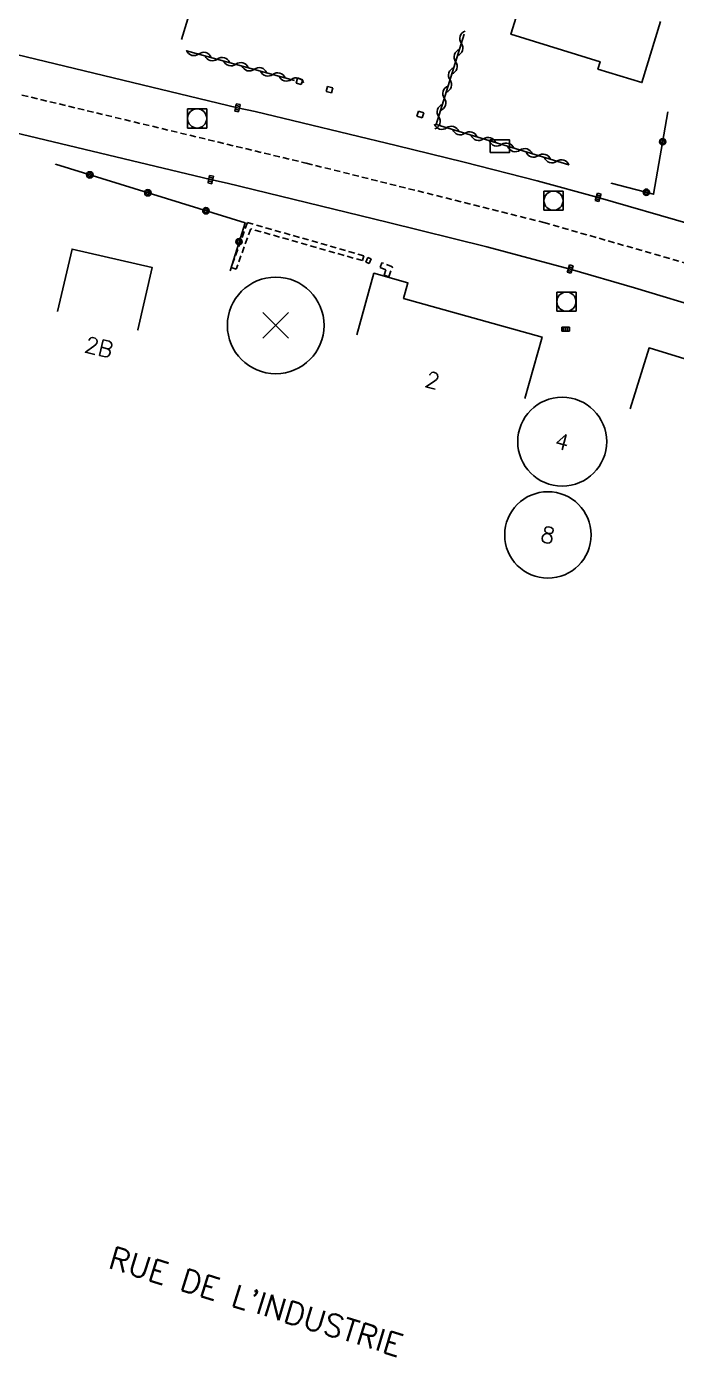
# Model space of a CAD drawing. Header units: millimetres. Extents: x 114000 to 115000, y 122000 to 123000.
# Drawn here: x 114857.4 to 114908.2, y 122325.2 to 122429.3 of the extents above; entities that cross this region are included whole.
import ezdxf
from ezdxf.enums import TextEntityAlignment as Align

# ---------------------------------------------------------------- set-up
doc = ezdxf.new("R2010")
doc.units = ezdxf.units.MM
doc.linetypes.add('DASHED', pattern=[0.75, 0.5, -0.25])
doc.layers.get('0').update_dxf_attribs({"linetype": 'CONTINUOUS'})
for name, color, linetype in [('W0001', 6, 'DASHED'), ('W0008', 7, 'CONTINUOUS'), ('W0100', 7, 'CONTINUOUS'), ('W0112', 1, 'DASHED'), ('W0310', 3, 'CONTINUOUS'), ('W0322', 7, 'CONTINUOUS'), ('W0400', 7, 'CONTINUOUS'), ('W0420', 7, 'CONTINUOUS'), ('W0989', 7, 'CONTINUOUS'), ('W0991', 7, 'CONTINUOUS'), ('W1102', 7, 'CONTINUOUS'), ('W1471', 7, 'CONTINUOUS')]:
    doc.layers.add(name, color=color, linetype=linetype)
doc.styles.get("Standard").update_dxf_attribs({"font": 'romans.shx', "width": 0.85})

# ---------------------------------------------------------------- blocks, each defined once
blk = doc.blocks.new('t322o')
at = {"color": 0, "linetype": 'Continuous'}
for radius in [0.25, 0.15]:
    blk.add_circle((0, 0), radius, dxfattribs=at)
blk = doc.blocks.new('t310o')
at = {"color": 0, "linetype": 'Continuous'}
for centre, start, end in [((-0.5, 0.38), 216.8699, 323.1304), ((0.5, -0.37), 36.8699, 143.1303)]:
    blk.add_arc(centre, 0.625, start, end, dxfattribs=at)
blk = doc.blocks.new('T400')
for p, q in [((-0.15, 0.3), (0.15, 0.3)), ((-0.15, -0.25), (-0.15, 0.3)), ((-0.15, 0.15), (0.15, 0.15)), ((-0.15, 0), (0.15, 0)), ((0.15, 0.3), (0.15, -0.25)), ((-0.15, -0.15), (0.15, -0.15)), ((-0.15, -0.25), (-0.15, -0.3)), ((-0.15, -0.3), (0.15, -0.3)), ((0.15, -0.3), (0.15, -0.25))]:
    blk.add_line(p, q)
blk = doc.blocks.new('T420')
for p, q in [((0.75, 0.75), (-0.75, 0.75)), ((-0.75, 0.75), (-0.75, -0.75)), ((0.75, 0.75), (0.75, -0.75)), ((0.75, -0.75), (-0.75, -0.75))]:
    blk.add_line(p, q)
blk.add_ellipse((0, 0), major_axis=(-0.53, 0.53), ratio=1, start_param=3.926991, end_param=10.210176)
blk = doc.blocks.new('T1471')
at = {"color": 0, "linetype": 'Continuous', "flags": 128}
blk.add_lwpolyline([(-0.75, -0.5), (-0.75, 0.5), (0.75, 0.5), (0.75, -0.5), (-0.75, -0.5)], dxfattribs=at)
blk = doc.blocks.new('t991o')
at = {"color": 0, "linetype": 'Continuous'}
for p, q in [((-1, 1), (1, -1)), ((-1, -1), (1, 1))]:
    blk.add_line(p, q, dxfattribs=at)

msp = doc.modelspace()

# ---------------------------------------------------------------- linework, layer by layer
at = {"layer": 'W0001'}
msp.add_lwpolyline([(114801.91, 122424.44), (114805.18, 122430.69), (114809.85, 122433.03), (114814.52, 122434.1), (114846.07, 122426.58), (114879.25, 122418.63), (114897.84, 122413.99), (114909.02, 122410.78), (114939.26, 122401.02), (114976.81, 122388.46), (115000, 122380.88)], dxfattribs=at)
at = {"layer": 'W0008'}
for points in [[(115000, 122383.81), (114994.58, 122385.57), (114972.95, 122392.92), (114952.16, 122399.87), (114941.02, 122403.6), (114930, 122407.27), (114920.66, 122410.33), (114909.32, 122413.85), (114902.09, 122415.95), (114897.31, 122417.24), (114891.6, 122418.71), (114886.3, 122420.01), (114875.27, 122422.67), (114873.88, 122422.96), (114850.61, 122428.56)], [(114848.33, 122422.96), (114871.78, 122417.34), (114873.07, 122417.05), (114885.58, 122414.01), (114893.39, 122412.07), (114899.9, 122410.34), (114904.93, 122408.86), (114910.8, 122407.09), (114916.57, 122405.39), (114922.42, 122403.44), (114927.89, 122401.67), (114941.6, 122397.07), (114953.75, 122393), (114970.53, 122387.42), (114976.81, 122385.31), (114992.76, 122380.01), (115000, 122377.59)]]:
    msp.add_lwpolyline(points, dxfattribs=at)
at = {"layer": 'W0100'}
for points in [[(114906.98, 122429.72), (114905.52, 122424.94), (114902.08, 122425.99), (114902.25, 122426.57), (114895.27, 122428.72), (114896.75, 122433.5)], [(114859.81, 122407.03), (114860.94, 122411.9), (114867.21, 122410.45), (114866.09, 122405.57), (114866.09, 122405.57), (114866.09, 122405.57), (114866.09, 122405.57), (114866.09, 122405.57), (114866.09, 122405.57), (114866.09, 122405.57), (114866.09, 122405.57), (114866.09, 122405.57), (114866.09, 122405.57), (114866.09, 122405.57), (114866.09, 122405.57), (114866.09, 122405.57), (114866.09, 122405.57), (114866.09, 122405.57), (114866.09, 122405.57), (114866.09, 122405.57), (114866.09, 122405.57), (114866.09, 122405.57), (114866.09, 122405.57), (114866.09, 122405.57), (114866.09, 122405.57), (114866.09, 122405.57), (114866.09, 122405.57), (114866.09, 122405.57), (114866.09, 122405.57), (114866.09, 122405.57), (114866.09, 122405.57), (114866.09, 122405.57), (114866.09, 122405.57), (114866.09, 122405.57), (114866.09, 122405.57), (114866.09, 122405.57), (114866.09, 122405.57), (114866.09, 122405.57), (114866.09, 122405.57), (114866.09, 122405.57), (114866.09, 122405.57), (114866.09, 122405.57), (114866.09, 122405.57), (114866.09, 122405.57), (114866.09, 122405.57), (114866.09, 122405.57), (114866.09, 122405.57), (114866.09, 122405.57), (114866.09, 122405.57), (114866.09, 122405.57), (114866.09, 122405.57), (114866.09, 122405.57), (114866.09, 122405.57), (114866.09, 122405.57), (114866.09, 122405.57), (114866.09, 122405.57), (114866.09, 122405.57), (114866.09, 122405.57), (114866.09, 122405.57), (114866.09, 122405.57), (114866.09, 122405.57), (114866.09, 122405.57), (114866.09, 122405.57), (114866.09, 122405.57), (114866.09, 122405.57), (114866.09, 122405.57), (114866.09, 122405.57), (114866.09, 122405.57), (114866.09, 122405.57), (114866.09, 122405.57), (114866.09, 122405.57), (114866.09, 122405.57), (114866.09, 122405.57), (114866.09, 122405.57), (114866.09, 122405.57), (114866.09, 122405.57), (114866.09, 122405.57), (114866.09, 122405.57), (114866.09, 122405.57), (114866.09, 122405.57), (114866.09, 122405.57), (114866.09, 122405.57), (114866.09, 122405.57), (114866.09, 122405.57), (114866.09, 122405.57), (114866.09, 122405.57), (114866.09, 122405.57), (114866.09, 122405.57), (114866.09, 122405.57), (114866.09, 122405.57), (114866.09, 122405.57), (114866.09, 122405.57), (114866.09, 122405.57), (114866.09, 122405.57), (114866.09, 122405.57), (114866.09, 122405.57), (114866.09, 122405.57), (114866.09, 122405.57), (114866.09, 122405.57), (114866.09, 122405.57), (114866.09, 122405.57), (114866.09, 122405.57), (114866.09, 122405.57), (114866.09, 122405.57), (114866.09, 122405.57), (114866.09, 122405.57), (114866.09, 122405.57), (114866.09, 122405.57), (114866.09, 122405.57), (114866.09, 122405.57), (114866.09, 122405.57), (114866.09, 122405.57), (114866.09, 122405.57), (114866.09, 122405.57), (114866.09, 122405.57), (114866.09, 122405.57), (114866.09, 122405.57), (114866.09, 122405.57), (114866.09, 122405.57), (114866.09, 122405.57)], [(114883.21, 122405.19), (114884.55, 122410.01), (114887.21, 122409.26), (114886.87, 122408.04), (114897.71, 122405.01), (114896.36, 122400.2)], [(114904.61, 122399.4), (114906.08, 122404.17), (114912.35, 122402.24)]]:
    msp.add_lwpolyline(points, dxfattribs=at)
at = {"layer": 'W0112'}
for points in [[(114878.87, 122424.78), (114878.98, 122425.16), (114878.57, 122425.28), (114878.46, 122424.89), (114878.46, 122424.89), (114878.46, 122424.89), (114878.46, 122424.89), (114878.46, 122424.89), (114878.46, 122424.89), (114878.46, 122424.89), (114878.46, 122424.89), (114878.46, 122424.89), (114878.46, 122424.89), (114878.46, 122424.89), (114878.46, 122424.89), (114878.46, 122424.89), (114878.46, 122424.89), (114878.46, 122424.89), (114878.46, 122424.89), (114878.46, 122424.89), (114878.46, 122424.89), (114878.46, 122424.89), (114878.46, 122424.89), (114878.46, 122424.89), (114878.46, 122424.89), (114878.46, 122424.89), (114878.46, 122424.89), (114878.46, 122424.89), (114878.46, 122424.89), (114878.46, 122424.89), (114878.46, 122424.89), (114878.46, 122424.89), (114878.46, 122424.89), (114878.46, 122424.89), (114878.46, 122424.89), (114878.46, 122424.89), (114878.46, 122424.89), (114878.46, 122424.89), (114878.46, 122424.89), (114878.46, 122424.89), (114878.46, 122424.89), (114878.46, 122424.89), (114878.46, 122424.89), (114878.46, 122424.89), (114878.46, 122424.89), (114878.46, 122424.89), (114878.46, 122424.89), (114878.46, 122424.89), (114878.46, 122424.89), (114878.46, 122424.89), (114878.46, 122424.89), (114878.46, 122424.89), (114878.46, 122424.89), (114878.46, 122424.89), (114878.46, 122424.89), (114878.46, 122424.89), (114878.46, 122424.89), (114878.46, 122424.89), (114878.46, 122424.89), (114878.46, 122424.89), (114878.46, 122424.89), (114878.46, 122424.89), (114878.46, 122424.89), (114878.46, 122424.89), (114878.46, 122424.89), (114878.46, 122424.89), (114878.46, 122424.89), (114878.46, 122424.89), (114878.46, 122424.89), (114878.46, 122424.89), (114878.46, 122424.89), (114878.46, 122424.89), (114878.46, 122424.89), (114878.46, 122424.89), (114878.46, 122424.89), (114878.46, 122424.89), (114878.46, 122424.89), (114878.46, 122424.89), (114878.46, 122424.89), (114878.46, 122424.89), (114878.46, 122424.89), (114878.46, 122424.89), (114878.46, 122424.89), (114878.46, 122424.89), (114878.46, 122424.89), (114878.46, 122424.89), (114878.46, 122424.89), (114878.46, 122424.89), (114878.46, 122424.89), (114878.46, 122424.89), (114878.46, 122424.89), (114878.46, 122424.89), (114878.46, 122424.89), (114878.46, 122424.89), (114878.46, 122424.89), (114878.46, 122424.89), (114878.46, 122424.89), (114878.46, 122424.89), (114878.46, 122424.89), (114878.46, 122424.89), (114878.46, 122424.89), (114878.46, 122424.89), (114878.46, 122424.89), (114878.46, 122424.89), (114878.46, 122424.89), (114878.46, 122424.89), (114878.46, 122424.89), (114878.46, 122424.89), (114878.46, 122424.89), (114878.46, 122424.89), (114878.46, 122424.89), (114878.46, 122424.89), (114878.46, 122424.89), (114878.46, 122424.89), (114878.46, 122424.89), (114878.46, 122424.89), (114878.46, 122424.89), (114878.46, 122424.89), (114878.46, 122424.89), (114878.46, 122424.89)], [(114878.87, 122424.78), (114878.46, 122424.89), (114878.46, 122424.89), (114878.46, 122424.89), (114878.46, 122424.89), (114878.46, 122424.89), (114878.46, 122424.89), (114878.46, 122424.89), (114878.46, 122424.89), (114878.46, 122424.89), (114878.46, 122424.89), (114878.46, 122424.89), (114878.46, 122424.89), (114878.46, 122424.89), (114878.46, 122424.89), (114878.46, 122424.89), (114878.46, 122424.89), (114878.46, 122424.89), (114878.46, 122424.89), (114878.46, 122424.89), (114878.46, 122424.89), (114878.46, 122424.89), (114878.46, 122424.89), (114878.46, 122424.89), (114878.46, 122424.89), (114878.46, 122424.89), (114878.46, 122424.89), (114878.46, 122424.89), (114878.46, 122424.89), (114878.46, 122424.89), (114878.46, 122424.89), (114878.46, 122424.89), (114878.46, 122424.89), (114878.46, 122424.89), (114878.46, 122424.89), (114878.46, 122424.89), (114878.46, 122424.89), (114878.46, 122424.89), (114878.46, 122424.89), (114878.46, 122424.89), (114878.46, 122424.89), (114878.46, 122424.89), (114878.46, 122424.89), (114878.46, 122424.89), (114878.46, 122424.89), (114878.46, 122424.89), (114878.46, 122424.89), (114878.46, 122424.89), (114878.46, 122424.89), (114878.46, 122424.89), (114878.46, 122424.89), (114878.46, 122424.89), (114878.46, 122424.89), (114878.46, 122424.89), (114878.46, 122424.89), (114878.46, 122424.89), (114878.46, 122424.89), (114878.46, 122424.89), (114878.46, 122424.89), (114878.46, 122424.89), (114878.46, 122424.89), (114878.46, 122424.89), (114878.46, 122424.89), (114878.46, 122424.89), (114878.46, 122424.89), (114878.46, 122424.89), (114878.46, 122424.89), (114878.46, 122424.89), (114878.46, 122424.89), (114878.46, 122424.89), (114878.46, 122424.89), (114878.46, 122424.89), (114878.46, 122424.89), (114878.46, 122424.89), (114878.46, 122424.89), (114878.46, 122424.89), (114878.46, 122424.89), (114878.46, 122424.89), (114878.46, 122424.89), (114878.46, 122424.89), (114878.46, 122424.89), (114878.46, 122424.89), (114878.46, 122424.89), (114878.46, 122424.89), (114878.46, 122424.89), (114878.46, 122424.89), (114878.46, 122424.89), (114878.46, 122424.89), (114878.46, 122424.89), (114878.46, 122424.89), (114878.46, 122424.89), (114878.46, 122424.89), (114878.46, 122424.89), (114878.46, 122424.89), (114878.46, 122424.89), (114878.46, 122424.89), (114878.46, 122424.89), (114878.46, 122424.89), (114878.46, 122424.89), (114878.46, 122424.89), (114878.46, 122424.89), (114878.46, 122424.89), (114878.46, 122424.89), (114878.46, 122424.89), (114878.46, 122424.89), (114878.46, 122424.89), (114878.46, 122424.89), (114878.46, 122424.89), (114878.46, 122424.89), (114878.46, 122424.89), (114878.46, 122424.89), (114878.46, 122424.89), (114878.46, 122424.89), (114878.46, 122424.89), (114878.46, 122424.89), (114878.46, 122424.89), (114878.46, 122424.89), (114878.46, 122424.89), (114878.46, 122424.89), (114878.46, 122424.89)], [(114881.24, 122424.13), (114881.35, 122424.52), (114880.92, 122424.64), (114880.81, 122424.25), (114880.81, 122424.25), (114880.81, 122424.25), (114880.81, 122424.25), (114880.81, 122424.25), (114880.81, 122424.25), (114880.81, 122424.25), (114880.81, 122424.25), (114880.81, 122424.25), (114880.81, 122424.25), (114880.81, 122424.25), (114880.81, 122424.25), (114880.81, 122424.25), (114880.81, 122424.25), (114880.81, 122424.25), (114880.81, 122424.25), (114880.81, 122424.25), (114880.81, 122424.25), (114880.81, 122424.25), (114880.81, 122424.25), (114880.81, 122424.25), (114880.81, 122424.25), (114880.81, 122424.25), (114880.81, 122424.25), (114880.81, 122424.25), (114880.81, 122424.25), (114880.81, 122424.25), (114880.81, 122424.25), (114880.81, 122424.25), (114880.81, 122424.25), (114880.81, 122424.25), (114880.81, 122424.25), (114880.81, 122424.25), (114880.81, 122424.25), (114880.81, 122424.25), (114880.81, 122424.25), (114880.81, 122424.25), (114880.81, 122424.25), (114880.81, 122424.25), (114880.81, 122424.25), (114880.81, 122424.25), (114880.81, 122424.25), (114880.81, 122424.25), (114880.81, 122424.25), (114880.81, 122424.25), (114880.81, 122424.25), (114880.81, 122424.25), (114880.81, 122424.25), (114880.81, 122424.25), (114880.81, 122424.25), (114880.81, 122424.25), (114880.81, 122424.25), (114880.81, 122424.25), (114880.81, 122424.25), (114880.81, 122424.25), (114880.81, 122424.25), (114880.81, 122424.25), (114880.81, 122424.25), (114880.81, 122424.25), (114880.81, 122424.25), (114880.81, 122424.25), (114880.81, 122424.25), (114880.81, 122424.25), (114880.81, 122424.25), (114880.81, 122424.25), (114880.81, 122424.25), (114880.81, 122424.25), (114880.81, 122424.25), (114880.81, 122424.25), (114880.81, 122424.25), (114880.81, 122424.25), (114880.81, 122424.25), (114880.81, 122424.25), (114880.81, 122424.25), (114880.81, 122424.25), (114880.81, 122424.25), (114880.81, 122424.25), (114880.81, 122424.25), (114880.81, 122424.25), (114880.81, 122424.25), (114880.81, 122424.25), (114880.81, 122424.25), (114880.81, 122424.25), (114880.81, 122424.25), (114880.81, 122424.25), (114880.81, 122424.25), (114880.81, 122424.25), (114880.81, 122424.25), (114880.81, 122424.25), (114880.81, 122424.25), (114880.81, 122424.25), (114880.81, 122424.25), (114880.81, 122424.25), (114880.81, 122424.25), (114880.81, 122424.25), (114880.81, 122424.25), (114880.81, 122424.25), (114880.81, 122424.25), (114880.81, 122424.25), (114880.81, 122424.25), (114880.81, 122424.25), (114880.81, 122424.25), (114880.81, 122424.25), (114880.81, 122424.25), (114880.81, 122424.25), (114880.81, 122424.25), (114880.81, 122424.25), (114880.81, 122424.25), (114880.81, 122424.25), (114880.81, 122424.25), (114880.81, 122424.25), (114880.81, 122424.25), (114880.81, 122424.25), (114880.81, 122424.25), (114880.81, 122424.25), (114880.81, 122424.25), (114880.81, 122424.25)], [(114881.24, 122424.13), (114880.81, 122424.25), (114880.81, 122424.25), (114880.81, 122424.25), (114880.81, 122424.25), (114880.81, 122424.25), (114880.81, 122424.25), (114880.81, 122424.25), (114880.81, 122424.25), (114880.81, 122424.25), (114880.81, 122424.25), (114880.81, 122424.25), (114880.81, 122424.25), (114880.81, 122424.25), (114880.81, 122424.25), (114880.81, 122424.25), (114880.81, 122424.25), (114880.81, 122424.25), (114880.81, 122424.25), (114880.81, 122424.25), (114880.81, 122424.25), (114880.81, 122424.25), (114880.81, 122424.25), (114880.81, 122424.25), (114880.81, 122424.25), (114880.81, 122424.25), (114880.81, 122424.25), (114880.81, 122424.25), (114880.81, 122424.25), (114880.81, 122424.25), (114880.81, 122424.25), (114880.81, 122424.25), (114880.81, 122424.25), (114880.81, 122424.25), (114880.81, 122424.25), (114880.81, 122424.25), (114880.81, 122424.25), (114880.81, 122424.25), (114880.81, 122424.25), (114880.81, 122424.25), (114880.81, 122424.25), (114880.81, 122424.25), (114880.81, 122424.25), (114880.81, 122424.25), (114880.81, 122424.25), (114880.81, 122424.25), (114880.81, 122424.25), (114880.81, 122424.25), (114880.81, 122424.25), (114880.81, 122424.25), (114880.81, 122424.25), (114880.81, 122424.25), (114880.81, 122424.25), (114880.81, 122424.25), (114880.81, 122424.25), (114880.81, 122424.25), (114880.81, 122424.25), (114880.81, 122424.25), (114880.81, 122424.25), (114880.81, 122424.25), (114880.81, 122424.25), (114880.81, 122424.25), (114880.81, 122424.25), (114880.81, 122424.25), (114880.81, 122424.25), (114880.81, 122424.25), (114880.81, 122424.25), (114880.81, 122424.25), (114880.81, 122424.25), (114880.81, 122424.25), (114880.81, 122424.25), (114880.81, 122424.25), (114880.81, 122424.25), (114880.81, 122424.25), (114880.81, 122424.25), (114880.81, 122424.25), (114880.81, 122424.25), (114880.81, 122424.25), (114880.81, 122424.25), (114880.81, 122424.25), (114880.81, 122424.25), (114880.81, 122424.25), (114880.81, 122424.25), (114880.81, 122424.25), (114880.81, 122424.25), (114880.81, 122424.25), (114880.81, 122424.25), (114880.81, 122424.25), (114880.81, 122424.25), (114880.81, 122424.25), (114880.81, 122424.25), (114880.81, 122424.25), (114880.81, 122424.25), (114880.81, 122424.25), (114880.81, 122424.25), (114880.81, 122424.25), (114880.81, 122424.25), (114880.81, 122424.25), (114880.81, 122424.25), (114880.81, 122424.25), (114880.81, 122424.25), (114880.81, 122424.25), (114880.81, 122424.25), (114880.81, 122424.25), (114880.81, 122424.25), (114880.81, 122424.25), (114880.81, 122424.25), (114880.81, 122424.25), (114880.81, 122424.25), (114880.81, 122424.25), (114880.81, 122424.25), (114880.81, 122424.25), (114880.81, 122424.25), (114880.81, 122424.25), (114880.81, 122424.25), (114880.81, 122424.25), (114880.81, 122424.25), (114880.81, 122424.25), (114880.81, 122424.25), (114880.81, 122424.25)], [(114888.33, 122422.18), (114888.45, 122422.57), (114888.03, 122422.69), (114887.92, 122422.31), (114887.92, 122422.31), (114887.92, 122422.31), (114887.92, 122422.31), (114887.92, 122422.31), (114887.92, 122422.31), (114887.92, 122422.31), (114887.92, 122422.31), (114887.92, 122422.31), (114887.92, 122422.31), (114887.92, 122422.31), (114887.92, 122422.31), (114887.92, 122422.31), (114887.92, 122422.31), (114887.92, 122422.31), (114887.92, 122422.31), (114887.92, 122422.31), (114887.92, 122422.31), (114887.92, 122422.31), (114887.92, 122422.31), (114887.92, 122422.31), (114887.92, 122422.31), (114887.92, 122422.31), (114887.92, 122422.31), (114887.92, 122422.31), (114887.92, 122422.31), (114887.92, 122422.31), (114887.92, 122422.31), (114887.92, 122422.31), (114887.92, 122422.31), (114887.92, 122422.31), (114887.92, 122422.31), (114887.92, 122422.31), (114887.92, 122422.31), (114887.92, 122422.31), (114887.92, 122422.31), (114887.92, 122422.31), (114887.92, 122422.31), (114887.92, 122422.31), (114887.92, 122422.31), (114887.92, 122422.31), (114887.92, 122422.31), (114887.92, 122422.31), (114887.92, 122422.31), (114887.92, 122422.31), (114887.92, 122422.31), (114887.92, 122422.31), (114887.92, 122422.31), (114887.92, 122422.31), (114887.92, 122422.31), (114887.92, 122422.31), (114887.92, 122422.31), (114887.92, 122422.31), (114887.92, 122422.31), (114887.92, 122422.31), (114887.92, 122422.31), (114887.92, 122422.31), (114887.92, 122422.31), (114887.92, 122422.31), (114887.92, 122422.31), (114887.92, 122422.31), (114887.92, 122422.31), (114887.92, 122422.31), (114887.92, 122422.31), (114887.92, 122422.31), (114887.92, 122422.31), (114887.92, 122422.31), (114887.92, 122422.31), (114887.92, 122422.31), (114887.92, 122422.31), (114887.92, 122422.31), (114887.92, 122422.31), (114887.92, 122422.31), (114887.92, 122422.31), (114887.92, 122422.31), (114887.92, 122422.31), (114887.92, 122422.31), (114887.92, 122422.31), (114887.92, 122422.31), (114887.92, 122422.31), (114887.92, 122422.31), (114887.92, 122422.31), (114887.92, 122422.31), (114887.92, 122422.31), (114887.92, 122422.31), (114887.92, 122422.31), (114887.92, 122422.31), (114887.92, 122422.31), (114887.92, 122422.31), (114887.92, 122422.31), (114887.92, 122422.31), (114887.92, 122422.31), (114887.92, 122422.31), (114887.92, 122422.31), (114887.92, 122422.31), (114887.92, 122422.31), (114887.92, 122422.31), (114887.92, 122422.31), (114887.92, 122422.31), (114887.92, 122422.31), (114887.92, 122422.31), (114887.92, 122422.31), (114887.92, 122422.31), (114887.92, 122422.31), (114887.92, 122422.31), (114887.92, 122422.31), (114887.92, 122422.31), (114887.92, 122422.31), (114887.92, 122422.31), (114887.92, 122422.31), (114887.92, 122422.31), (114887.92, 122422.31), (114887.92, 122422.31), (114887.92, 122422.31), (114887.92, 122422.31), (114887.92, 122422.31), (114887.92, 122422.31)], [(114888.33, 122422.18), (114887.92, 122422.31), (114887.92, 122422.31), (114887.92, 122422.31), (114887.92, 122422.31), (114887.92, 122422.31), (114887.92, 122422.31), (114887.92, 122422.31), (114887.92, 122422.31), (114887.92, 122422.31), (114887.92, 122422.31), (114887.92, 122422.31), (114887.92, 122422.31), (114887.92, 122422.31), (114887.92, 122422.31), (114887.92, 122422.31), (114887.92, 122422.31), (114887.92, 122422.31), (114887.92, 122422.31), (114887.92, 122422.31), (114887.92, 122422.31), (114887.92, 122422.31), (114887.92, 122422.31), (114887.92, 122422.31), (114887.92, 122422.31), (114887.92, 122422.31), (114887.92, 122422.31), (114887.92, 122422.31), (114887.92, 122422.31), (114887.92, 122422.31), (114887.92, 122422.31), (114887.92, 122422.31), (114887.92, 122422.31), (114887.92, 122422.31), (114887.92, 122422.31), (114887.92, 122422.31), (114887.92, 122422.31), (114887.92, 122422.31), (114887.92, 122422.31), (114887.92, 122422.31), (114887.92, 122422.31), (114887.92, 122422.31), (114887.92, 122422.31), (114887.92, 122422.31), (114887.92, 122422.31), (114887.92, 122422.31), (114887.92, 122422.31), (114887.92, 122422.31), (114887.92, 122422.31), (114887.92, 122422.31), (114887.92, 122422.31), (114887.92, 122422.31), (114887.92, 122422.31), (114887.92, 122422.31), (114887.92, 122422.31), (114887.92, 122422.31), (114887.92, 122422.31), (114887.92, 122422.31), (114887.92, 122422.31), (114887.92, 122422.31), (114887.92, 122422.31), (114887.92, 122422.31), (114887.92, 122422.31), (114887.92, 122422.31), (114887.92, 122422.31), (114887.92, 122422.31), (114887.92, 122422.31), (114887.92, 122422.31), (114887.92, 122422.31), (114887.92, 122422.31), (114887.92, 122422.31), (114887.92, 122422.31), (114887.92, 122422.31), (114887.92, 122422.31), (114887.92, 122422.31), (114887.92, 122422.31), (114887.92, 122422.31), (114887.92, 122422.31), (114887.92, 122422.31), (114887.92, 122422.31), (114887.92, 122422.31), (114887.92, 122422.31), (114887.92, 122422.31), (114887.92, 122422.31), (114887.92, 122422.31), (114887.92, 122422.31), (114887.92, 122422.31), (114887.92, 122422.31), (114887.92, 122422.31), (114887.92, 122422.31), (114887.92, 122422.31), (114887.92, 122422.31), (114887.92, 122422.31), (114887.92, 122422.31), (114887.92, 122422.31), (114887.92, 122422.31), (114887.92, 122422.31), (114887.92, 122422.31), (114887.92, 122422.31), (114887.92, 122422.31), (114887.92, 122422.31), (114887.92, 122422.31), (114887.92, 122422.31), (114887.92, 122422.31), (114887.92, 122422.31), (114887.92, 122422.31), (114887.92, 122422.31), (114887.92, 122422.31), (114887.92, 122422.31), (114887.92, 122422.31), (114887.92, 122422.31), (114887.92, 122422.31), (114887.92, 122422.31), (114887.92, 122422.31), (114887.92, 122422.31), (114887.92, 122422.31), (114887.92, 122422.31), (114887.92, 122422.31), (114887.92, 122422.31), (114887.92, 122422.31)], [(114883.77, 122411.38), (114874.66, 122413.98), (114873.39, 122410.46), (114873.39, 122410.46), (114873.39, 122410.46), (114873.39, 122410.46), (114873.39, 122410.46), (114873.39, 122410.46), (114873.39, 122410.46), (114873.39, 122410.46), (114873.39, 122410.46), (114873.39, 122410.46), (114873.39, 122410.46), (114873.39, 122410.46), (114873.39, 122410.46), (114873.39, 122410.46), (114873.39, 122410.46), (114873.39, 122410.46), (114873.39, 122410.46), (114873.39, 122410.46), (114873.39, 122410.46), (114873.39, 122410.46), (114873.39, 122410.46), (114873.39, 122410.46), (114873.39, 122410.46), (114873.39, 122410.46), (114873.39, 122410.46), (114873.39, 122410.46), (114873.39, 122410.46), (114873.39, 122410.46), (114873.39, 122410.46), (114873.39, 122410.46), (114873.39, 122410.46), (114873.39, 122410.46), (114873.39, 122410.46), (114873.39, 122410.46), (114873.39, 122410.46), (114873.39, 122410.46), (114873.39, 122410.46), (114873.39, 122410.46), (114873.39, 122410.46), (114873.39, 122410.46), (114873.39, 122410.46), (114873.39, 122410.46), (114873.39, 122410.46), (114873.39, 122410.46), (114873.39, 122410.46), (114873.39, 122410.46), (114873.39, 122410.46), (114873.39, 122410.46), (114873.39, 122410.46), (114873.39, 122410.46), (114873.39, 122410.46), (114873.39, 122410.46), (114873.39, 122410.46), (114873.39, 122410.46), (114873.39, 122410.46), (114873.39, 122410.46), (114873.39, 122410.46), (114873.39, 122410.46), (114873.39, 122410.46), (114873.39, 122410.46), (114873.39, 122410.46), (114873.39, 122410.46), (114873.39, 122410.46), (114873.39, 122410.46), (114873.39, 122410.46), (114873.39, 122410.46), (114873.39, 122410.46), (114873.39, 122410.46), (114873.39, 122410.46), (114873.39, 122410.46), (114873.39, 122410.46), (114873.39, 122410.46), (114873.39, 122410.46), (114873.39, 122410.46), (114873.39, 122410.46), (114873.39, 122410.46), (114873.39, 122410.46), (114873.39, 122410.46), (114873.39, 122410.46), (114873.39, 122410.46), (114873.39, 122410.46), (114873.39, 122410.46), (114873.39, 122410.46), (114873.39, 122410.46), (114873.39, 122410.46), (114873.39, 122410.46), (114873.39, 122410.46), (114873.39, 122410.46), (114873.39, 122410.46), (114873.39, 122410.46), (114873.39, 122410.46), (114873.39, 122410.46), (114873.39, 122410.46), (114873.39, 122410.46), (114873.39, 122410.46), (114873.39, 122410.46), (114873.39, 122410.46), (114873.39, 122410.46), (114873.39, 122410.46), (114873.39, 122410.46), (114873.39, 122410.46), (114873.39, 122410.46), (114873.39, 122410.46), (114873.39, 122410.46), (114873.39, 122410.46), (114873.39, 122410.46), (114873.39, 122410.46), (114873.39, 122410.46), (114873.39, 122410.46), (114873.39, 122410.46), (114873.39, 122410.46), (114873.39, 122410.46), (114873.39, 122410.46), (114873.39, 122410.46), (114873.39, 122410.46), (114873.39, 122410.46), (114873.39, 122410.46), (114873.39, 122410.46)], [(114883.77, 122411.38), (114883.66, 122411), (114874.91, 122413.49), (114873.77, 122410.32), (114873.39, 122410.46), (114873.39, 122410.46), (114873.39, 122410.46), (114873.39, 122410.46), (114873.39, 122410.46), (114873.39, 122410.46), (114873.39, 122410.46), (114873.39, 122410.46), (114873.39, 122410.46), (114873.39, 122410.46), (114873.39, 122410.46), (114873.39, 122410.46), (114873.39, 122410.46), (114873.39, 122410.46), (114873.39, 122410.46), (114873.39, 122410.46), (114873.39, 122410.46), (114873.39, 122410.46), (114873.39, 122410.46), (114873.39, 122410.46), (114873.39, 122410.46), (114873.39, 122410.46), (114873.39, 122410.46), (114873.39, 122410.46), (114873.39, 122410.46), (114873.39, 122410.46), (114873.39, 122410.46), (114873.39, 122410.46), (114873.39, 122410.46), (114873.39, 122410.46), (114873.39, 122410.46), (114873.39, 122410.46), (114873.39, 122410.46), (114873.39, 122410.46), (114873.39, 122410.46), (114873.39, 122410.46), (114873.39, 122410.46), (114873.39, 122410.46), (114873.39, 122410.46), (114873.39, 122410.46), (114873.39, 122410.46), (114873.39, 122410.46), (114873.39, 122410.46), (114873.39, 122410.46), (114873.39, 122410.46), (114873.39, 122410.46), (114873.39, 122410.46), (114873.39, 122410.46), (114873.39, 122410.46), (114873.39, 122410.46), (114873.39, 122410.46), (114873.39, 122410.46), (114873.39, 122410.46), (114873.39, 122410.46), (114873.39, 122410.46), (114873.39, 122410.46), (114873.39, 122410.46), (114873.39, 122410.46), (114873.39, 122410.46), (114873.39, 122410.46), (114873.39, 122410.46), (114873.39, 122410.46), (114873.39, 122410.46), (114873.39, 122410.46), (114873.39, 122410.46), (114873.39, 122410.46), (114873.39, 122410.46), (114873.39, 122410.46), (114873.39, 122410.46), (114873.39, 122410.46), (114873.39, 122410.46), (114873.39, 122410.46), (114873.39, 122410.46), (114873.39, 122410.46), (114873.39, 122410.46), (114873.39, 122410.46), (114873.39, 122410.46), (114873.39, 122410.46), (114873.39, 122410.46), (114873.39, 122410.46), (114873.39, 122410.46), (114873.39, 122410.46), (114873.39, 122410.46), (114873.39, 122410.46), (114873.39, 122410.46), (114873.39, 122410.46), (114873.39, 122410.46), (114873.39, 122410.46), (114873.39, 122410.46), (114873.39, 122410.46), (114873.39, 122410.46), (114873.39, 122410.46), (114873.39, 122410.46), (114873.39, 122410.46), (114873.39, 122410.46), (114873.39, 122410.46), (114873.39, 122410.46), (114873.39, 122410.46), (114873.39, 122410.46), (114873.39, 122410.46), (114873.39, 122410.46), (114873.39, 122410.46), (114873.39, 122410.46), (114873.39, 122410.46), (114873.39, 122410.46), (114873.39, 122410.46), (114873.39, 122410.46), (114873.39, 122410.46), (114873.39, 122410.46), (114873.39, 122410.46), (114873.39, 122410.46), (114873.39, 122410.46), (114873.39, 122410.46), (114873.39, 122410.46), (114873.39, 122410.46), (114873.39, 122410.46)], [(114884.33, 122411.15), (114884.17, 122410.78), (114883.92, 122410.88), (114884.08, 122411.25), (114884.08, 122411.25), (114884.08, 122411.25), (114884.08, 122411.25), (114884.08, 122411.25), (114884.08, 122411.25), (114884.08, 122411.25), (114884.08, 122411.25), (114884.08, 122411.25), (114884.08, 122411.25), (114884.08, 122411.25), (114884.08, 122411.25), (114884.08, 122411.25), (114884.08, 122411.25), (114884.08, 122411.25), (114884.08, 122411.25), (114884.08, 122411.25), (114884.08, 122411.25), (114884.08, 122411.25), (114884.08, 122411.25), (114884.08, 122411.25), (114884.08, 122411.25), (114884.08, 122411.25), (114884.08, 122411.25), (114884.08, 122411.25), (114884.08, 122411.25), (114884.08, 122411.25), (114884.08, 122411.25), (114884.08, 122411.25), (114884.08, 122411.25), (114884.08, 122411.25), (114884.08, 122411.25), (114884.08, 122411.25), (114884.08, 122411.25), (114884.08, 122411.25), (114884.08, 122411.25), (114884.08, 122411.25), (114884.08, 122411.25), (114884.08, 122411.25), (114884.08, 122411.25), (114884.08, 122411.25), (114884.08, 122411.25), (114884.08, 122411.25), (114884.08, 122411.25), (114884.08, 122411.25), (114884.08, 122411.25), (114884.08, 122411.25), (114884.08, 122411.25), (114884.08, 122411.25), (114884.08, 122411.25), (114884.08, 122411.25), (114884.08, 122411.25), (114884.08, 122411.25), (114884.08, 122411.25), (114884.08, 122411.25), (114884.08, 122411.25), (114884.08, 122411.25), (114884.08, 122411.25), (114884.08, 122411.25), (114884.08, 122411.25), (114884.08, 122411.25), (114884.08, 122411.25), (114884.08, 122411.25), (114884.08, 122411.25), (114884.08, 122411.25), (114884.08, 122411.25), (114884.08, 122411.25), (114884.08, 122411.25), (114884.08, 122411.25), (114884.08, 122411.25), (114884.08, 122411.25), (114884.08, 122411.25), (114884.08, 122411.25), (114884.08, 122411.25), (114884.08, 122411.25), (114884.08, 122411.25), (114884.08, 122411.25), (114884.08, 122411.25), (114884.08, 122411.25), (114884.08, 122411.25), (114884.08, 122411.25), (114884.08, 122411.25), (114884.08, 122411.25), (114884.08, 122411.25), (114884.08, 122411.25), (114884.08, 122411.25), (114884.08, 122411.25), (114884.08, 122411.25), (114884.08, 122411.25), (114884.08, 122411.25), (114884.08, 122411.25), (114884.08, 122411.25), (114884.08, 122411.25), (114884.08, 122411.25), (114884.08, 122411.25), (114884.08, 122411.25), (114884.08, 122411.25), (114884.08, 122411.25), (114884.08, 122411.25), (114884.08, 122411.25), (114884.08, 122411.25), (114884.08, 122411.25), (114884.08, 122411.25), (114884.08, 122411.25), (114884.08, 122411.25), (114884.08, 122411.25), (114884.08, 122411.25), (114884.08, 122411.25), (114884.08, 122411.25), (114884.08, 122411.25), (114884.08, 122411.25), (114884.08, 122411.25), (114884.08, 122411.25), (114884.08, 122411.25), (114884.08, 122411.25), (114884.08, 122411.25), (114884.08, 122411.25)], [(114884.33, 122411.15), (114884.08, 122411.25), (114884.08, 122411.25), (114884.08, 122411.25), (114884.08, 122411.25), (114884.08, 122411.25), (114884.08, 122411.25), (114884.08, 122411.25), (114884.08, 122411.25), (114884.08, 122411.25), (114884.08, 122411.25), (114884.08, 122411.25), (114884.08, 122411.25), (114884.08, 122411.25), (114884.08, 122411.25), (114884.08, 122411.25), (114884.08, 122411.25), (114884.08, 122411.25), (114884.08, 122411.25), (114884.08, 122411.25), (114884.08, 122411.25), (114884.08, 122411.25), (114884.08, 122411.25), (114884.08, 122411.25), (114884.08, 122411.25), (114884.08, 122411.25), (114884.08, 122411.25), (114884.08, 122411.25), (114884.08, 122411.25), (114884.08, 122411.25), (114884.08, 122411.25), (114884.08, 122411.25), (114884.08, 122411.25), (114884.08, 122411.25), (114884.08, 122411.25), (114884.08, 122411.25), (114884.08, 122411.25), (114884.08, 122411.25), (114884.08, 122411.25), (114884.08, 122411.25), (114884.08, 122411.25), (114884.08, 122411.25), (114884.08, 122411.25), (114884.08, 122411.25), (114884.08, 122411.25), (114884.08, 122411.25), (114884.08, 122411.25), (114884.08, 122411.25), (114884.08, 122411.25), (114884.08, 122411.25), (114884.08, 122411.25), (114884.08, 122411.25), (114884.08, 122411.25), (114884.08, 122411.25), (114884.08, 122411.25), (114884.08, 122411.25), (114884.08, 122411.25), (114884.08, 122411.25), (114884.08, 122411.25), (114884.08, 122411.25), (114884.08, 122411.25), (114884.08, 122411.25), (114884.08, 122411.25), (114884.08, 122411.25), (114884.08, 122411.25), (114884.08, 122411.25), (114884.08, 122411.25), (114884.08, 122411.25), (114884.08, 122411.25), (114884.08, 122411.25), (114884.08, 122411.25), (114884.08, 122411.25), (114884.08, 122411.25), (114884.08, 122411.25), (114884.08, 122411.25), (114884.08, 122411.25), (114884.08, 122411.25), (114884.08, 122411.25), (114884.08, 122411.25), (114884.08, 122411.25), (114884.08, 122411.25), (114884.08, 122411.25), (114884.08, 122411.25), (114884.08, 122411.25), (114884.08, 122411.25), (114884.08, 122411.25), (114884.08, 122411.25), (114884.08, 122411.25), (114884.08, 122411.25), (114884.08, 122411.25), (114884.08, 122411.25), (114884.08, 122411.25), (114884.08, 122411.25), (114884.08, 122411.25), (114884.08, 122411.25), (114884.08, 122411.25), (114884.08, 122411.25), (114884.08, 122411.25), (114884.08, 122411.25), (114884.08, 122411.25), (114884.08, 122411.25), (114884.08, 122411.25), (114884.08, 122411.25), (114884.08, 122411.25), (114884.08, 122411.25), (114884.08, 122411.25), (114884.08, 122411.25), (114884.08, 122411.25), (114884.08, 122411.25), (114884.08, 122411.25), (114884.08, 122411.25), (114884.08, 122411.25), (114884.08, 122411.25), (114884.08, 122411.25), (114884.08, 122411.25), (114884.08, 122411.25), (114884.08, 122411.25), (114884.08, 122411.25), (114884.08, 122411.25), (114884.08, 122411.25)], [(114885.72, 122409.72), (114885.34, 122409.85), (114885.49, 122410.29), (114885.03, 122410.46), (114885.17, 122410.84), (114885.17, 122410.84), (114885.17, 122410.84), (114885.17, 122410.84), (114885.17, 122410.84), (114885.17, 122410.84), (114885.17, 122410.84), (114885.17, 122410.84), (114885.17, 122410.84), (114885.17, 122410.84), (114885.17, 122410.84), (114885.17, 122410.84), (114885.17, 122410.84), (114885.17, 122410.84), (114885.17, 122410.84), (114885.17, 122410.84), (114885.17, 122410.84), (114885.17, 122410.84), (114885.17, 122410.84), (114885.17, 122410.84), (114885.17, 122410.84), (114885.17, 122410.84), (114885.17, 122410.84), (114885.17, 122410.84), (114885.17, 122410.84), (114885.17, 122410.84), (114885.17, 122410.84), (114885.17, 122410.84), (114885.17, 122410.84), (114885.17, 122410.84), (114885.17, 122410.84), (114885.17, 122410.84), (114885.17, 122410.84), (114885.17, 122410.84), (114885.17, 122410.84), (114885.17, 122410.84), (114885.17, 122410.84), (114885.17, 122410.84), (114885.17, 122410.84), (114885.17, 122410.84), (114885.17, 122410.84), (114885.17, 122410.84), (114885.17, 122410.84), (114885.17, 122410.84), (114885.17, 122410.84), (114885.17, 122410.84), (114885.17, 122410.84), (114885.17, 122410.84), (114885.17, 122410.84), (114885.17, 122410.84), (114885.17, 122410.84), (114885.17, 122410.84), (114885.17, 122410.84), (114885.17, 122410.84), (114885.17, 122410.84), (114885.17, 122410.84), (114885.17, 122410.84), (114885.17, 122410.84), (114885.17, 122410.84), (114885.17, 122410.84), (114885.17, 122410.84), (114885.17, 122410.84), (114885.17, 122410.84), (114885.17, 122410.84), (114885.17, 122410.84), (114885.17, 122410.84), (114885.17, 122410.84), (114885.17, 122410.84), (114885.17, 122410.84), (114885.17, 122410.84), (114885.17, 122410.84), (114885.17, 122410.84), (114885.17, 122410.84), (114885.17, 122410.84), (114885.17, 122410.84), (114885.17, 122410.84), (114885.17, 122410.84), (114885.17, 122410.84), (114885.17, 122410.84), (114885.17, 122410.84), (114885.17, 122410.84), (114885.17, 122410.84), (114885.17, 122410.84), (114885.17, 122410.84), (114885.17, 122410.84), (114885.17, 122410.84), (114885.17, 122410.84), (114885.17, 122410.84), (114885.17, 122410.84), (114885.17, 122410.84), (114885.17, 122410.84), (114885.17, 122410.84), (114885.17, 122410.84), (114885.17, 122410.84), (114885.17, 122410.84), (114885.17, 122410.84), (114885.17, 122410.84), (114885.17, 122410.84), (114885.17, 122410.84), (114885.17, 122410.84), (114885.17, 122410.84), (114885.17, 122410.84), (114885.17, 122410.84), (114885.17, 122410.84), (114885.17, 122410.84), (114885.17, 122410.84), (114885.17, 122410.84), (114885.17, 122410.84), (114885.17, 122410.84), (114885.17, 122410.84), (114885.17, 122410.84), (114885.17, 122410.84), (114885.17, 122410.84), (114885.17, 122410.84), (114885.17, 122410.84), (114885.17, 122410.84)], [(114885.72, 122409.72), (114886, 122410.52), (114885.17, 122410.84), (114885.17, 122410.84), (114885.17, 122410.84), (114885.17, 122410.84), (114885.17, 122410.84), (114885.17, 122410.84), (114885.17, 122410.84), (114885.17, 122410.84), (114885.17, 122410.84), (114885.17, 122410.84), (114885.17, 122410.84), (114885.17, 122410.84), (114885.17, 122410.84), (114885.17, 122410.84), (114885.17, 122410.84), (114885.17, 122410.84), (114885.17, 122410.84), (114885.17, 122410.84), (114885.17, 122410.84), (114885.17, 122410.84), (114885.17, 122410.84), (114885.17, 122410.84), (114885.17, 122410.84), (114885.17, 122410.84), (114885.17, 122410.84), (114885.17, 122410.84), (114885.17, 122410.84), (114885.17, 122410.84), (114885.17, 122410.84), (114885.17, 122410.84), (114885.17, 122410.84), (114885.17, 122410.84), (114885.17, 122410.84), (114885.17, 122410.84), (114885.17, 122410.84), (114885.17, 122410.84), (114885.17, 122410.84), (114885.17, 122410.84), (114885.17, 122410.84), (114885.17, 122410.84), (114885.17, 122410.84), (114885.17, 122410.84), (114885.17, 122410.84), (114885.17, 122410.84), (114885.17, 122410.84), (114885.17, 122410.84), (114885.17, 122410.84), (114885.17, 122410.84), (114885.17, 122410.84), (114885.17, 122410.84), (114885.17, 122410.84), (114885.17, 122410.84), (114885.17, 122410.84), (114885.17, 122410.84), (114885.17, 122410.84), (114885.17, 122410.84), (114885.17, 122410.84), (114885.17, 122410.84), (114885.17, 122410.84), (114885.17, 122410.84), (114885.17, 122410.84), (114885.17, 122410.84), (114885.17, 122410.84), (114885.17, 122410.84), (114885.17, 122410.84), (114885.17, 122410.84), (114885.17, 122410.84), (114885.17, 122410.84), (114885.17, 122410.84), (114885.17, 122410.84), (114885.17, 122410.84), (114885.17, 122410.84), (114885.17, 122410.84), (114885.17, 122410.84), (114885.17, 122410.84), (114885.17, 122410.84), (114885.17, 122410.84), (114885.17, 122410.84), (114885.17, 122410.84), (114885.17, 122410.84), (114885.17, 122410.84), (114885.17, 122410.84), (114885.17, 122410.84), (114885.17, 122410.84), (114885.17, 122410.84), (114885.17, 122410.84), (114885.17, 122410.84), (114885.17, 122410.84), (114885.17, 122410.84), (114885.17, 122410.84), (114885.17, 122410.84), (114885.17, 122410.84), (114885.17, 122410.84), (114885.17, 122410.84), (114885.17, 122410.84), (114885.17, 122410.84), (114885.17, 122410.84), (114885.17, 122410.84), (114885.17, 122410.84), (114885.17, 122410.84), (114885.17, 122410.84), (114885.17, 122410.84), (114885.17, 122410.84), (114885.17, 122410.84), (114885.17, 122410.84), (114885.17, 122410.84), (114885.17, 122410.84), (114885.17, 122410.84), (114885.17, 122410.84), (114885.17, 122410.84), (114885.17, 122410.84), (114885.17, 122410.84), (114885.17, 122410.84), (114885.17, 122410.84), (114885.17, 122410.84), (114885.17, 122410.84), (114885.17, 122410.84), (114885.17, 122410.84)]]:
    msp.add_lwpolyline(points, dxfattribs=at)
at = {"layer": 'W0310'}
for points in [[(114899.8, 122418.49), (114889.43, 122421.65), (114891.61, 122428.72), (114891.61, 122428.72), (114891.61, 122428.72), (114891.61, 122428.72), (114891.61, 122428.72), (114891.61, 122428.72), (114891.61, 122428.72), (114891.61, 122428.72), (114891.61, 122428.72), (114891.61, 122428.72), (114891.61, 122428.72), (114891.61, 122428.72), (114891.61, 122428.72), (114891.61, 122428.72), (114891.61, 122428.72), (114891.61, 122428.72), (114891.61, 122428.72), (114891.61, 122428.72), (114891.61, 122428.72), (114891.61, 122428.72), (114891.61, 122428.72), (114891.61, 122428.72), (114891.61, 122428.72), (114891.61, 122428.72), (114891.61, 122428.72), (114891.61, 122428.72), (114891.61, 122428.72), (114891.61, 122428.72), (114891.61, 122428.72), (114891.61, 122428.72), (114891.61, 122428.72), (114891.61, 122428.72), (114891.61, 122428.72), (114891.61, 122428.72), (114891.61, 122428.72), (114891.61, 122428.72), (114891.61, 122428.72), (114891.61, 122428.72), (114891.61, 122428.72), (114891.61, 122428.72), (114891.61, 122428.72), (114891.61, 122428.72), (114891.61, 122428.72), (114891.61, 122428.72), (114891.61, 122428.72), (114891.61, 122428.72), (114891.61, 122428.72), (114891.61, 122428.72), (114891.61, 122428.72), (114891.61, 122428.72), (114891.61, 122428.72), (114891.61, 122428.72), (114891.61, 122428.72), (114891.61, 122428.72), (114891.61, 122428.72), (114891.61, 122428.72), (114891.61, 122428.72), (114891.61, 122428.72), (114891.61, 122428.72), (114891.61, 122428.72), (114891.61, 122428.72), (114891.61, 122428.72), (114891.61, 122428.72), (114891.61, 122428.72), (114891.61, 122428.72), (114891.61, 122428.72), (114891.61, 122428.72), (114891.61, 122428.72), (114891.61, 122428.72), (114891.61, 122428.72), (114891.61, 122428.72), (114891.61, 122428.72), (114891.61, 122428.72), (114891.61, 122428.72), (114891.61, 122428.72), (114891.61, 122428.72), (114891.61, 122428.72), (114891.61, 122428.72), (114891.61, 122428.72), (114891.61, 122428.72), (114891.61, 122428.72), (114891.61, 122428.72), (114891.61, 122428.72), (114891.61, 122428.72), (114891.61, 122428.72), (114891.61, 122428.72), (114891.61, 122428.72), (114891.61, 122428.72), (114891.61, 122428.72), (114891.61, 122428.72), (114891.61, 122428.72), (114891.61, 122428.72), (114891.61, 122428.72), (114891.61, 122428.72), (114891.61, 122428.72), (114891.61, 122428.72), (114891.61, 122428.72), (114891.61, 122428.72), (114891.61, 122428.72)], [(114891.61, 122428.72), (114891.61, 122428.72), (114891.61, 122428.72), (114891.61, 122428.72), (114891.61, 122428.72), (114891.61, 122428.72), (114891.61, 122428.72), (114891.61, 122428.72), (114891.61, 122428.72), (114891.61, 122428.72), (114891.61, 122428.72), (114891.61, 122428.72), (114891.61, 122428.72), (114891.61, 122428.72), (114891.61, 122428.72), (114891.61, 122428.72), (114891.61, 122428.72), (114891.61, 122428.72), (114891.61, 122428.72), (114891.61, 122428.72)], [(114869.89, 122427.43), (114869.89, 122427.43), (114869.89, 122427.43), (114869.89, 122427.43), (114869.89, 122427.43), (114869.89, 122427.43), (114869.89, 122427.43), (114869.89, 122427.43), (114869.89, 122427.43), (114869.89, 122427.43), (114869.89, 122427.43), (114869.89, 122427.43), (114869.89, 122427.43), (114869.89, 122427.43), (114869.89, 122427.43), (114869.89, 122427.43), (114869.89, 122427.43), (114869.89, 122427.43), (114869.89, 122427.43), (114869.89, 122427.43), (114869.89, 122427.43), (114869.89, 122427.43), (114869.89, 122427.43), (114869.89, 122427.43), (114869.89, 122427.43), (114869.89, 122427.43), (114869.89, 122427.43), (114869.89, 122427.43), (114869.89, 122427.43), (114869.89, 122427.43), (114869.89, 122427.43), (114869.89, 122427.43), (114869.89, 122427.43), (114869.89, 122427.43), (114869.89, 122427.43), (114869.89, 122427.43), (114869.89, 122427.43), (114869.89, 122427.43), (114869.89, 122427.43), (114869.89, 122427.43), (114869.89, 122427.43), (114869.89, 122427.43), (114869.89, 122427.43), (114869.89, 122427.43), (114869.89, 122427.43), (114869.89, 122427.43), (114869.89, 122427.43), (114869.89, 122427.43), (114869.89, 122427.43), (114869.89, 122427.43), (114869.89, 122427.43), (114869.89, 122427.43), (114869.89, 122427.43), (114869.89, 122427.43), (114869.89, 122427.43), (114869.89, 122427.43), (114869.89, 122427.43), (114869.89, 122427.43), (114869.89, 122427.43), (114869.89, 122427.43), (114869.89, 122427.43), (114869.89, 122427.43), (114869.89, 122427.43), (114869.89, 122427.43), (114869.89, 122427.43), (114869.89, 122427.43), (114869.89, 122427.43), (114869.89, 122427.43), (114869.89, 122427.43), (114869.89, 122427.43), (114869.89, 122427.43), (114869.89, 122427.43), (114869.89, 122427.43), (114869.89, 122427.43), (114869.89, 122427.43), (114869.89, 122427.43), (114869.89, 122427.43), (114869.89, 122427.43), (114869.89, 122427.43), (114869.89, 122427.43), (114869.89, 122427.43), (114869.89, 122427.43), (114869.89, 122427.43), (114869.89, 122427.43), (114869.89, 122427.43), (114869.89, 122427.43), (114869.89, 122427.43), (114869.89, 122427.43), (114869.89, 122427.43), (114869.89, 122427.43), (114869.89, 122427.43), (114869.89, 122427.43), (114869.89, 122427.43), (114869.89, 122427.43), (114869.89, 122427.43), (114869.89, 122427.43), (114869.89, 122427.43), (114869.89, 122427.43), (114869.89, 122427.43), (114869.89, 122427.43), (114869.89, 122427.43)], [(114869.89, 122427.43), (114869.89, 122427.43), (114869.89, 122427.43), (114869.89, 122427.43), (114869.89, 122427.43), (114869.89, 122427.43), (114869.89, 122427.43), (114869.89, 122427.43), (114869.89, 122427.43), (114869.89, 122427.43), (114869.89, 122427.43), (114869.89, 122427.43), (114869.89, 122427.43), (114869.89, 122427.43), (114869.89, 122427.43), (114869.89, 122427.43), (114869.89, 122427.43), (114869.89, 122427.43), (114869.89, 122427.43), (114878.34, 122425.11)]]:
    msp.add_lwpolyline(points, dxfattribs=at)
at = {"layer": 'W0322'}
for points in [[(114871.56, 122435.06), (114871.56, 122435.06), (114871.56, 122435.06), (114871.56, 122435.06), (114871.56, 122435.06), (114871.56, 122435.06), (114871.56, 122435.06), (114871.56, 122435.06), (114871.56, 122435.06), (114871.56, 122435.06), (114871.56, 122435.06), (114871.56, 122435.06), (114871.56, 122435.06), (114871.56, 122435.06), (114871.56, 122435.06), (114871.56, 122435.06), (114871.56, 122435.06), (114871.56, 122435.06), (114871.56, 122435.06), (114869.51, 122428.32)], [(114907.55, 122422.65), (114906.43, 122416.2), (114903.1, 122417.06), (114903.1, 122417.06), (114903.1, 122417.06), (114903.1, 122417.06), (114903.1, 122417.06), (114903.1, 122417.06), (114903.1, 122417.06), (114903.1, 122417.06), (114903.1, 122417.06), (114903.1, 122417.06), (114903.1, 122417.06), (114903.1, 122417.06), (114903.1, 122417.06), (114903.1, 122417.06), (114903.1, 122417.06), (114903.1, 122417.06), (114903.1, 122417.06), (114903.1, 122417.06), (114903.1, 122417.06), (114903.1, 122417.06), (114903.1, 122417.06), (114903.1, 122417.06), (114903.1, 122417.06), (114903.1, 122417.06), (114903.1, 122417.06), (114903.1, 122417.06), (114903.1, 122417.06), (114903.1, 122417.06), (114903.1, 122417.06), (114903.1, 122417.06), (114903.1, 122417.06), (114903.1, 122417.06), (114903.1, 122417.06), (114903.1, 122417.06), (114903.1, 122417.06), (114903.1, 122417.06), (114903.1, 122417.06), (114903.1, 122417.06), (114903.1, 122417.06), (114903.1, 122417.06), (114903.1, 122417.06), (114903.1, 122417.06), (114903.1, 122417.06), (114903.1, 122417.06), (114903.1, 122417.06), (114903.1, 122417.06), (114903.1, 122417.06), (114903.1, 122417.06), (114903.1, 122417.06), (114903.1, 122417.06), (114903.1, 122417.06), (114903.1, 122417.06), (114903.1, 122417.06), (114903.1, 122417.06), (114903.1, 122417.06), (114903.1, 122417.06), (114903.1, 122417.06), (114903.1, 122417.06), (114903.1, 122417.06), (114903.1, 122417.06), (114903.1, 122417.06), (114903.1, 122417.06), (114903.1, 122417.06), (114903.1, 122417.06), (114903.1, 122417.06), (114903.1, 122417.06), (114903.1, 122417.06), (114903.1, 122417.06), (114903.1, 122417.06), (114903.1, 122417.06), (114903.1, 122417.06), (114903.1, 122417.06), (114903.1, 122417.06), (114903.1, 122417.06), (114903.1, 122417.06), (114903.1, 122417.06), (114903.1, 122417.06), (114903.1, 122417.06), (114903.1, 122417.06), (114903.1, 122417.06), (114903.1, 122417.06), (114903.1, 122417.06), (114903.1, 122417.06), (114903.1, 122417.06), (114903.1, 122417.06), (114903.1, 122417.06), (114903.1, 122417.06), (114903.1, 122417.06), (114903.1, 122417.06), (114903.1, 122417.06), (114903.1, 122417.06), (114903.1, 122417.06), (114903.1, 122417.06), (114903.1, 122417.06), (114903.1, 122417.06), (114903.1, 122417.06), (114903.1, 122417.06), (114903.1, 122417.06), (114903.1, 122417.06)], [(114873.3, 122410.21), (114874.47, 122413.96), (114859.64, 122418.54), (114859.64, 122418.54), (114859.64, 122418.54), (114859.64, 122418.54), (114859.64, 122418.54), (114859.64, 122418.54), (114859.64, 122418.54), (114859.64, 122418.54), (114859.64, 122418.54), (114859.64, 122418.54), (114859.64, 122418.54), (114859.64, 122418.54), (114859.64, 122418.54), (114859.64, 122418.54), (114859.64, 122418.54), (114859.64, 122418.54), (114859.64, 122418.54), (114859.64, 122418.54), (114859.64, 122418.54), (114859.64, 122418.54), (114859.64, 122418.54), (114859.64, 122418.54), (114859.64, 122418.54), (114859.64, 122418.54), (114859.64, 122418.54), (114859.64, 122418.54), (114859.64, 122418.54), (114859.64, 122418.54), (114859.64, 122418.54), (114859.64, 122418.54), (114859.64, 122418.54), (114859.64, 122418.54), (114859.64, 122418.54), (114859.64, 122418.54), (114859.64, 122418.54), (114859.64, 122418.54), (114859.64, 122418.54), (114859.64, 122418.54), (114859.64, 122418.54), (114859.64, 122418.54), (114859.64, 122418.54), (114859.64, 122418.54), (114859.64, 122418.54), (114859.64, 122418.54), (114859.64, 122418.54), (114859.64, 122418.54), (114859.64, 122418.54), (114859.64, 122418.54), (114859.64, 122418.54), (114859.64, 122418.54), (114859.64, 122418.54), (114859.64, 122418.54), (114859.64, 122418.54), (114859.64, 122418.54), (114859.64, 122418.54), (114859.64, 122418.54), (114859.64, 122418.54), (114859.64, 122418.54), (114859.64, 122418.54), (114859.64, 122418.54), (114859.64, 122418.54), (114859.64, 122418.54), (114859.64, 122418.54), (114859.64, 122418.54), (114859.64, 122418.54), (114859.64, 122418.54), (114859.64, 122418.54), (114859.64, 122418.54), (114859.64, 122418.54), (114859.64, 122418.54), (114859.64, 122418.54), (114859.64, 122418.54), (114859.64, 122418.54), (114859.64, 122418.54), (114859.64, 122418.54), (114859.64, 122418.54), (114859.64, 122418.54), (114859.64, 122418.54), (114859.64, 122418.54), (114859.64, 122418.54), (114859.64, 122418.54), (114859.64, 122418.54), (114859.64, 122418.54), (114859.64, 122418.54), (114859.64, 122418.54), (114859.64, 122418.54), (114859.64, 122418.54), (114859.64, 122418.54), (114859.64, 122418.54), (114859.64, 122418.54), (114859.64, 122418.54), (114859.64, 122418.54), (114859.64, 122418.54), (114859.64, 122418.54), (114859.64, 122418.54), (114859.64, 122418.54), (114859.64, 122418.54), (114859.64, 122418.54), (114859.64, 122418.54)], [(114859.64, 122418.54), (114859.64, 122418.54), (114859.64, 122418.54), (114859.64, 122418.54), (114859.64, 122418.54), (114859.64, 122418.54), (114859.64, 122418.54), (114859.64, 122418.54), (114859.64, 122418.54), (114859.64, 122418.54), (114859.64, 122418.54), (114859.64, 122418.54), (114859.64, 122418.54), (114859.64, 122418.54), (114859.64, 122418.54), (114859.64, 122418.54), (114859.64, 122418.54), (114859.64, 122418.54), (114859.64, 122418.54), (114859.64, 122418.54)], [(114903.1, 122417.06), (114903.1, 122417.06), (114903.1, 122417.06), (114903.1, 122417.06), (114903.1, 122417.06), (114903.1, 122417.06), (114903.1, 122417.06), (114903.1, 122417.06), (114903.1, 122417.06), (114903.1, 122417.06), (114903.1, 122417.06), (114903.1, 122417.06), (114903.1, 122417.06), (114903.1, 122417.06), (114903.1, 122417.06), (114903.1, 122417.06), (114903.1, 122417.06), (114903.1, 122417.06), (114903.1, 122417.06), (114903.1, 122417.06)]]:
    msp.add_lwpolyline(points, dxfattribs=at)
at = {"layer": 'W1102'}
for centre, radius in [((114876.87, 122405.93), 3.78), ((114899.28, 122396.83), 3.48), ((114898.16, 122389.53), 3.38)]:
    msp.add_circle(centre, radius, dxfattribs=at)

# ---------------------------------------------------------------- block references
at = {"layer": 'W0310'}
for p, rotation in [((114891.39, 122428.01), 72.80160442259299), ((114870.85, 122427.17), 344.6089951663361), ((114872.3, 122426.77), 344.6089951663361), ((114890.95, 122426.57), 72.80160442259299), ((114873.75, 122426.37), 344.6089951663361), ((114875.19, 122425.97), 344.6089951663361), ((114876.64, 122425.57), 344.6089951663361), ((114890.51, 122425.14), 72.80160442259299), ((114878.09, 122425.18), 344.6089951663361), ((114890.06, 122423.71), 72.80160442259299), ((114889.62, 122422.27), 72.80160442259299), ((114890.24, 122421.4), 163.0433113183608), ((114891.67, 122420.97), 163.0433113183608), ((114893.11, 122420.53), 163.0433113183608), ((114894.54, 122420.09), 163.0433113183608), ((114895.98, 122419.65), 163.0433113183608), ((114897.41, 122419.22), 163.0433113183608), ((114898.85, 122418.78), 163.0433113183608)]:
    msp.add_blockref('t310o', p, dxfattribs=dict(at, rotation=rotation))
at = {"layer": 'W0322'}
for p, rotation in [((114907.14, 122420.31), 260.1447988550811), ((114862.33, 122417.71), 162.8024479360111), ((114866.87, 122416.31), 162.8024479360111), ((114905.86, 122416.35), 165.539581185002), ((114871.41, 122414.9), 162.8024479360111), ((114874, 122412.48), 72.65460197614573)]:
    msp.add_blockref('t322o', p, dxfattribs=dict(at, rotation=rotation))
at = {"layer": 'W0400'}
for p, rotation in [((114873.88, 122422.96), 168.4065713907738), ((114871.78, 122417.34), 347.193203193002), ((114902.09, 122415.95), 163.8424086586648), ((114899.9, 122410.34), 343.5730739296772), ((114899.54, 122405.64), 90)]:
    msp.add_blockref('T400', p, dxfattribs=dict(at, rotation=rotation))
at = {"layer": 'W0420'}
for p in [(114870.72, 122422.13), (114898.6, 122415.69), (114899.61, 122407.79)]:
    msp.add_blockref('T420', p, dxfattribs=at)
at = {"layer": 'W0991'}
msp.add_blockref('t991o', (114876.87, 122405.93), dxfattribs=at)
at = {"layer": 'W1471'}
msp.add_blockref('T1471', (114894.4, 122419.96), dxfattribs=at)

# ---------------------------------------------------------------- texts
at = {"layer": 'W0989'}
msp.add_text("RUE DE L'INDUSTRIE", height=1.75, rotation=342.9278, dxfattribs=at).set_placement((114875.33, 122329.52), align=Align.MIDDLE)
at = {"layer": 'W0991'}
for s, rotation, p in [('2B', 346.9694, (114863.04, 122404.23)), ('2', 344.4007, (114889.14, 122401.63)), ('4', 344.7928, (114899.28, 122396.83)), ('8', 346.8082, (114898.16, 122389.53))]:
    msp.add_text(s, height=1.25, rotation=rotation, dxfattribs=at).set_placement(p, align=Align.MIDDLE)

doc.saveas('drawing.dxf')
